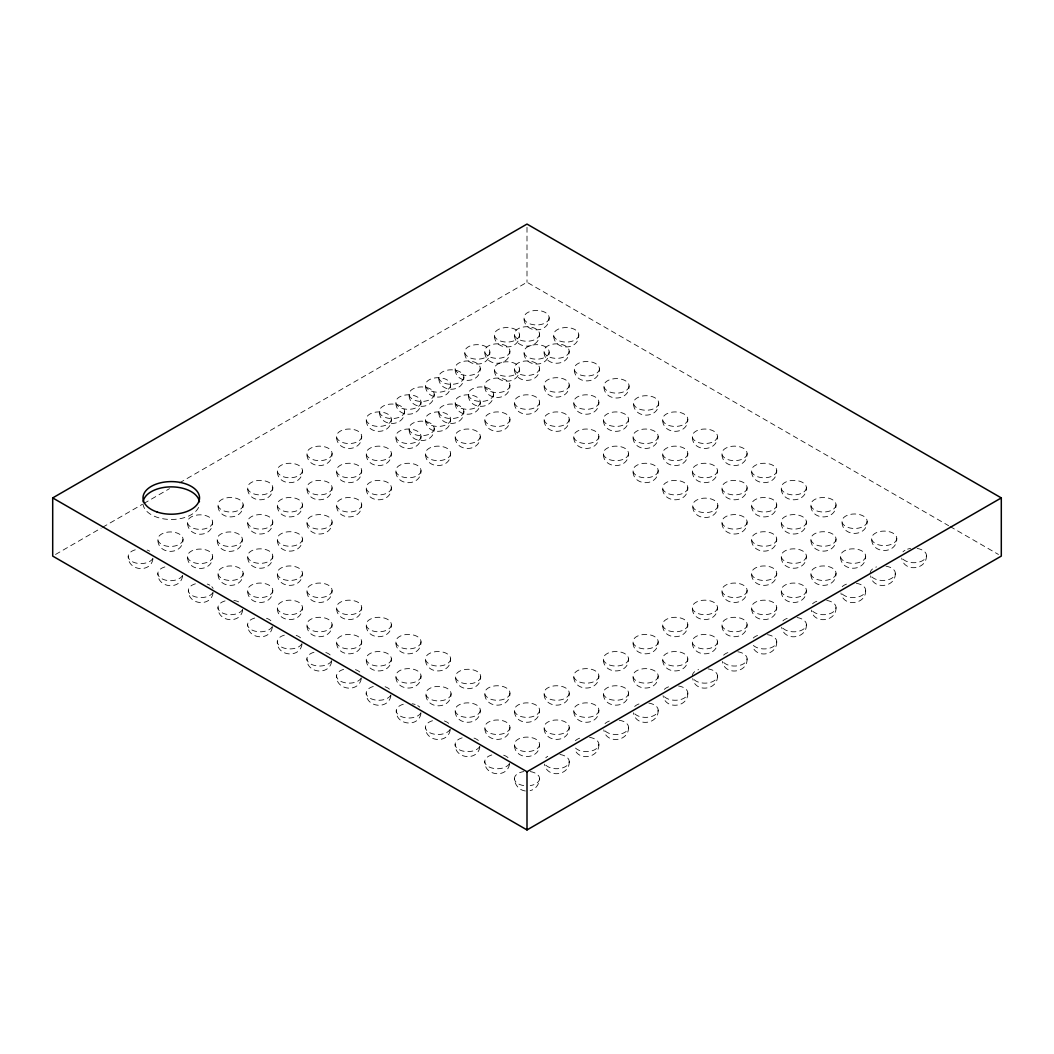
<?xml version="1.0" encoding="UTF-8"?>
<svg xmlns="http://www.w3.org/2000/svg" width="1054" height="1054" viewBox="0 0 1054 1054"><rect width="100%" height="100%" fill="white"/><g stroke="black" fill="none" stroke-linecap="round" stroke-linejoin="round"><path stroke-width="0.75" stroke-dasharray="5 3.75" d="M183.027 539.226A12.582 7.259 0 0 1 164.121 545.485A12.582 7.259 0 0 1 164.187 532.902A12.582 7.259 0 0 1 183.027 539.226C183.554 555.418 157.283 555.379 157.863 539.187M212.671 522.112A12.582 7.259 0 0 1 193.765 528.37A12.582 7.259 0 0 1 193.831 515.788A12.582 7.259 0 0 1 212.671 522.112C213.198 538.304 186.927 538.265 187.507 522.073M212.671 556.341A12.582 7.259 0 0 1 193.765 562.599A12.582 7.259 0 0 1 193.831 550.03A12.582 7.259 0 0 1 212.671 556.341C213.198 572.533 186.927 572.493 187.507 556.301M243.145 504.774A12.582 7.259 0 0 1 224.252 511.032A12.582 7.259 0 0 1 224.304 498.45A12.582 7.259 0 0 1 243.145 504.774C243.672 520.966 217.401 520.926 217.98 504.734M242.315 539.226A12.582 7.259 0 0 1 223.408 545.485A12.582 7.259 0 0 1 223.474 532.902A12.582 7.259 0 0 1 242.315 539.226C242.842 555.418 216.571 555.379 217.15 539.187M243.145 573.231A12.582 7.259 0 0 1 224.252 579.489A12.582 7.259 0 0 1 224.304 566.907A12.582 7.259 0 0 1 243.145 573.231C243.672 589.423 217.401 589.384 217.98 573.192M272.788 487.659A12.582 7.259 0 0 1 253.895 493.918A12.582 7.259 0 0 1 253.948 481.335A12.582 7.259 0 0 1 272.788 487.659C273.315 503.852 247.044 503.812 247.624 487.62M272.788 521.888A12.582 7.259 0 0 1 253.895 528.146A12.582 7.259 0 0 1 253.948 515.564A12.582 7.259 0 0 1 272.788 521.888C273.315 538.08 247.044 538.041 247.624 521.849M272.788 556.117A12.582 7.259 0 0 1 253.895 562.375A12.582 7.259 0 0 1 253.948 549.793A12.582 7.259 0 0 1 272.788 556.117C273.315 572.309 247.044 572.269 247.624 556.077M272.788 590.345A12.582 7.259 0 0 1 253.895 596.604A12.582 7.259 0 0 1 253.948 584.021A12.582 7.259 0 0 1 272.788 590.345C273.315 606.537 247.044 606.498 247.624 590.306M302.432 470.545A12.582 7.259 0 0 1 283.539 476.803A12.582 7.259 0 0 1 283.592 464.221A12.582 7.259 0 0 1 302.432 470.545C302.959 486.737 276.688 486.698 277.268 470.506M302.432 504.774A12.582 7.259 0 0 1 283.539 511.032A12.582 7.259 0 0 1 283.592 498.45A12.582 7.259 0 0 1 302.432 504.774C302.959 520.966 276.688 520.926 277.268 504.734M302.432 539.002A12.582 7.259 0 0 1 283.539 545.261A12.582 7.259 0 0 1 283.592 532.678A12.582 7.259 0 0 1 302.432 539.002C302.959 555.194 276.688 555.155 277.268 538.963M302.432 573.231A12.582 7.259 0 0 1 283.539 579.489A12.582 7.259 0 0 1 283.592 566.907A12.582 7.259 0 0 1 302.432 573.231C302.959 589.423 276.688 589.384 277.268 573.192M302.432 607.46A12.582 7.259 0 0 1 283.539 613.718A12.582 7.259 0 0 1 283.592 601.136A12.582 7.259 0 0 1 302.432 607.46C302.959 623.652 276.688 623.612 277.268 607.42M332.076 453.431A12.582 7.259 0 0 1 313.183 459.689A12.582 7.259 0 0 1 313.236 447.107A12.582 7.259 0 0 1 332.076 453.431C332.603 469.623 306.332 469.583 306.912 453.391M332.076 487.659A12.582 7.259 0 0 1 313.183 493.918A12.582 7.259 0 0 1 313.236 481.335A12.582 7.259 0 0 1 332.076 487.659C332.603 503.852 306.332 503.812 306.912 487.62M332.076 521.888A12.582 7.259 0 0 1 313.183 528.146A12.582 7.259 0 0 1 313.236 515.564A12.582 7.259 0 0 1 332.076 521.888C332.603 538.08 306.332 538.041 306.912 521.849M332.076 590.345A12.582 7.259 0 0 1 313.183 596.604A12.582 7.259 0 0 1 313.236 584.021A12.582 7.259 0 0 1 332.076 590.345C332.603 606.537 306.332 606.498 306.912 590.306M361.72 436.316A12.582 7.259 0 0 1 342.827 442.575A12.582 7.259 0 0 1 342.879 429.992A12.582 7.259 0 0 1 361.72 436.316C362.247 452.509 335.976 452.469 336.555 436.277M332.076 624.574A12.582 7.259 0 0 1 313.183 630.832A12.582 7.259 0 0 1 313.236 618.25A12.582 7.259 0 0 1 332.076 624.574C332.603 640.766 306.332 640.727 306.912 624.535M361.72 470.545A12.582 7.259 0 0 1 342.827 476.803A12.582 7.259 0 0 1 342.879 464.221A12.582 7.259 0 0 1 361.72 470.545C362.247 486.737 335.976 486.698 336.555 470.506M361.72 504.774A12.582 7.259 0 0 1 342.827 511.032A12.582 7.259 0 0 1 342.879 498.45A12.582 7.259 0 0 1 361.72 504.774C362.247 520.966 335.976 520.926 336.555 504.734M391.363 419.202A12.582 7.259 0 0 1 372.47 425.46A12.582 7.259 0 0 1 372.523 412.878A12.582 7.259 0 0 1 391.363 419.202C391.89 435.394 365.619 435.355 366.199 419.163M361.72 607.46A12.582 7.259 0 0 1 342.827 613.718A12.582 7.259 0 0 1 342.879 601.136A12.582 7.259 0 0 1 361.72 607.46C362.247 623.652 335.976 623.612 336.555 607.42M391.363 453.431A12.582 7.259 0 0 1 372.47 459.689A12.582 7.259 0 0 1 372.523 447.107A12.582 7.259 0 0 1 391.363 453.431C391.89 469.623 365.619 469.583 366.199 453.391M361.72 641.688A12.582 7.259 0 0 1 342.827 647.947A12.582 7.259 0 0 1 342.879 635.364A12.582 7.259 0 0 1 361.72 641.688C362.247 657.88 335.976 657.841 336.555 641.649M391.363 487.659A12.582 7.259 0 0 1 372.47 493.918A12.582 7.259 0 0 1 372.523 481.335A12.582 7.259 0 0 1 391.363 487.659C391.89 503.852 365.619 503.812 366.199 487.62M404.578 411.323A12.582 7.259 0 0 1 385.672 417.582A12.582 7.259 0 0 1 385.724 404.999A12.582 7.259 0 0 1 404.578 411.323C405.105 427.516 378.834 427.476 379.414 411.284M421.007 402.088A12.582 7.259 0 0 1 402.114 408.346A12.582 7.259 0 0 1 402.167 395.764A12.582 7.259 0 0 1 421.007 402.088C421.534 418.28 395.263 418.24 395.843 402.048M421.007 436.316A12.582 7.259 0 0 1 402.114 442.575A12.582 7.259 0 0 1 402.167 429.992A12.582 7.259 0 0 1 421.007 436.316C421.534 452.509 395.263 452.469 395.843 436.277M391.363 624.574A12.582 7.259 0 0 1 372.47 630.832A12.582 7.259 0 0 1 372.523 618.25A12.582 7.259 0 0 1 391.363 624.574C391.89 640.766 365.619 640.727 366.199 624.535M421.007 470.545A12.582 7.259 0 0 1 402.114 476.803A12.582 7.259 0 0 1 402.167 464.221A12.582 7.259 0 0 1 421.007 470.545C421.534 486.737 395.263 486.698 395.843 470.506M391.363 658.803A12.582 7.259 0 0 1 372.47 665.061A12.582 7.259 0 0 1 372.523 652.479A12.582 7.259 0 0 1 391.363 658.803C391.89 674.995 365.619 674.955 366.199 658.763M434.222 394.209A12.582 7.259 0 0 1 415.316 400.467A12.582 7.259 0 0 1 415.368 387.885A12.582 7.259 0 0 1 434.222 394.209C434.749 410.401 408.478 410.362 409.057 394.17M434.222 428.438A12.582 7.259 0 0 1 415.316 434.696A12.582 7.259 0 0 1 415.368 422.114A12.582 7.259 0 0 1 434.222 428.438C434.749 444.63 408.478 444.59 409.057 428.398M450.651 384.96A12.582 7.259 0 0 1 431.758 391.232A12.582 7.259 0 0 1 431.811 378.649A12.582 7.259 0 0 1 450.651 384.96C451.178 401.166 424.907 401.126 425.487 384.934M450.651 419.202A12.582 7.259 0 0 1 431.758 425.46A12.582 7.259 0 0 1 431.811 412.878A12.582 7.259 0 0 1 450.651 419.202C451.178 435.394 424.907 435.355 425.487 419.163M450.651 453.431A12.582 7.259 0 0 1 431.758 459.689A12.582 7.259 0 0 1 431.811 447.107A12.582 7.259 0 0 1 450.651 453.431C451.178 469.623 424.907 469.583 425.487 453.391M421.007 641.688A12.582 7.259 0 0 1 402.114 647.947A12.582 7.259 0 0 1 402.167 635.364A12.582 7.259 0 0 1 421.007 641.688C421.534 657.88 395.263 657.841 395.843 641.649M463.865 377.095A12.582 7.259 0 0 1 444.959 383.353A12.582 7.259 0 0 1 445.012 370.771A12.582 7.259 0 0 1 463.865 377.095C464.392 393.287 438.121 393.247 438.701 377.055M421.007 675.917A12.582 7.259 0 0 1 402.114 682.175A12.582 7.259 0 0 1 402.167 669.593A12.582 7.259 0 0 1 421.007 675.917C421.534 692.109 395.263 692.07 395.843 675.877M463.865 411.323A12.582 7.259 0 0 1 444.959 417.582A12.582 7.259 0 0 1 445.012 404.999A12.582 7.259 0 0 1 463.865 411.323C464.392 427.516 438.121 427.476 438.701 411.284M480.242 368.228A12.582 7.259 0 0 1 461.336 374.486A12.582 7.259 0 0 1 461.388 361.904A12.582 7.259 0 0 1 480.242 368.228C480.769 384.42 454.498 384.381 455.078 368.189M480.295 402.088A12.582 7.259 0 0 1 461.402 408.346A12.582 7.259 0 0 1 461.454 395.764A12.582 7.259 0 0 1 480.295 402.088C480.822 418.28 454.551 418.24 455.13 402.048M489.86 351.931A12.582 7.259 0 0 1 470.967 358.202A12.582 7.259 0 0 1 471.019 345.62A12.582 7.259 0 0 1 489.86 351.931C490.4 368.136 464.129 368.096 464.709 351.904M480.295 436.316A12.582 7.259 0 0 1 461.402 442.575A12.582 7.259 0 0 1 461.454 429.992A12.582 7.259 0 0 1 480.295 436.316C480.822 452.509 454.551 452.469 455.13 436.277M450.651 658.803A12.582 7.259 0 0 1 431.758 665.061A12.582 7.259 0 0 1 431.811 652.479A12.582 7.259 0 0 1 450.651 658.803C451.178 674.995 424.907 674.955 425.487 658.763M493.509 394.209A12.582 7.259 0 0 1 474.603 400.467A12.582 7.259 0 0 1 474.656 387.885A12.582 7.259 0 0 1 493.509 394.209C494.036 410.401 467.765 410.362 468.345 394.17M451.059 693.664A12.582 7.259 0 0 1 432.153 699.935A12.582 7.259 0 0 1 432.206 687.353A12.582 7.259 0 0 1 451.059 693.664C451.586 709.869 425.315 709.829 425.895 693.637M509.886 351.114A12.582 7.259 0 0 1 490.98 357.372A12.582 7.259 0 0 1 491.032 344.79A12.582 7.259 0 0 1 509.886 351.114C510.413 367.306 484.142 367.266 484.721 351.074M509.886 385.342A12.582 7.259 0 0 1 490.98 391.601A12.582 7.259 0 0 1 491.032 379.018A12.582 7.259 0 0 1 509.886 385.342C510.413 401.534 484.142 401.495 484.721 385.303M519.503 334.816A12.582 7.259 0 0 1 500.61 341.088A12.582 7.259 0 0 1 500.663 328.505A12.582 7.259 0 0 1 519.503 334.816C520.044 351.022 493.773 350.982 494.352 334.79M509.938 419.202A12.582 7.259 0 0 1 491.045 425.46A12.582 7.259 0 0 1 491.098 412.878A12.582 7.259 0 0 1 509.938 419.202C510.465 435.394 484.194 435.355 484.774 419.163M519.503 369.045A12.582 7.259 0 0 1 500.61 375.316A12.582 7.259 0 0 1 500.663 362.734A12.582 7.259 0 0 1 519.503 369.045C520.044 385.25 493.773 385.211 494.352 369.019M480.703 676.549A12.582 7.259 0 0 1 461.797 682.821A12.582 7.259 0 0 1 461.85 670.239A12.582 7.259 0 0 1 480.703 676.549C481.23 692.755 454.959 692.715 455.539 676.523M539.529 333.999A12.582 7.259 0 0 1 520.623 340.258A12.582 7.259 0 0 1 520.676 327.675A12.582 7.259 0 0 1 539.529 333.999C540.056 350.191 513.785 350.152 514.365 333.96M480.295 710.146A12.582 7.259 0 0 1 461.402 716.404A12.582 7.259 0 0 1 461.454 703.822A12.582 7.259 0 0 1 480.295 710.146C480.822 726.338 454.551 726.298 455.13 710.106M539.529 368.228A12.582 7.259 0 0 1 520.623 374.486A12.582 7.259 0 0 1 520.676 361.904A12.582 7.259 0 0 1 539.529 368.228C540.056 384.42 513.785 384.381 514.365 368.189M549.147 317.702A12.582 7.259 0 0 1 530.254 323.973A12.582 7.259 0 0 1 530.307 311.391A12.582 7.259 0 0 1 549.147 317.702C549.687 333.907 523.416 333.868 523.996 317.662M539.582 402.088A12.582 7.259 0 0 1 520.689 408.346A12.582 7.259 0 0 1 520.742 395.764A12.582 7.259 0 0 1 539.582 402.088C540.109 418.28 513.838 418.24 514.418 402.048M549.147 351.931A12.582 7.259 0 0 1 530.254 358.202A12.582 7.259 0 0 1 530.307 345.62A12.582 7.259 0 0 1 549.147 351.931C549.687 368.136 523.416 368.096 523.996 351.904M509.938 693.031A12.582 7.259 0 0 1 491.045 699.289A12.582 7.259 0 0 1 491.098 686.707A12.582 7.259 0 0 1 509.938 693.031C510.465 709.223 484.194 709.184 484.774 692.992M569.173 351.114A12.582 7.259 0 0 1 550.267 357.372A12.582 7.259 0 0 1 550.32 344.79A12.582 7.259 0 0 1 569.173 351.114C569.7 367.306 543.429 367.266 544.009 351.074M509.938 727.26A12.582 7.259 0 0 1 491.045 733.518A12.582 7.259 0 0 1 491.098 720.949A12.582 7.259 0 0 1 509.938 727.26C510.465 743.452 484.194 743.413 484.774 727.22M569.226 384.96A12.582 7.259 0 0 1 550.333 391.232A12.582 7.259 0 0 1 550.386 378.649A12.582 7.259 0 0 1 569.226 384.96C569.753 401.166 543.482 401.126 544.062 384.934M578.791 334.816A12.582 7.259 0 0 1 559.898 341.088A12.582 7.259 0 0 1 559.951 328.505A12.582 7.259 0 0 1 578.791 334.816C579.331 351.022 553.06 350.982 553.64 334.79M569.226 419.202A12.582 7.259 0 0 1 550.333 425.46A12.582 7.259 0 0 1 550.386 412.878A12.582 7.259 0 0 1 569.226 419.202C569.753 435.394 543.482 435.355 544.062 419.163M539.582 710.146A12.582 7.259 0 0 1 520.689 716.404A12.582 7.259 0 0 1 520.742 703.822A12.582 7.259 0 0 1 539.582 710.146C540.109 726.338 513.838 726.298 514.418 710.106M599.423 368.768A12.582 7.259 0 0 1 580.517 375.026A12.582 7.259 0 0 1 580.57 362.444A12.582 7.259 0 0 1 599.423 368.768C599.95 384.96 573.679 384.921 574.259 368.729M539.582 744.374A12.582 7.259 0 0 1 520.689 750.632A12.582 7.259 0 0 1 520.742 738.063A12.582 7.259 0 0 1 539.582 744.374C540.109 760.566 513.838 760.527 514.418 744.335M598.87 402.088A12.582 7.259 0 0 1 579.977 408.346A12.582 7.259 0 0 1 580.029 395.764A12.582 7.259 0 0 1 598.87 402.088C599.397 418.28 573.126 418.24 573.705 402.048M530.281 771.581A12.582 7.259 0 0 1 539.582 778.603C539.424 784.084 535.643 789.499 530.136 790.632M598.87 436.316A12.582 7.259 0 0 1 579.977 442.575A12.582 7.259 0 0 1 580.029 429.992A12.582 7.259 0 0 1 598.87 436.316C599.397 452.509 573.126 452.469 573.705 436.277M569.226 693.031A12.582 7.259 0 0 1 550.333 699.289A12.582 7.259 0 0 1 550.386 686.707A12.582 7.259 0 0 1 569.226 693.031C569.753 709.223 543.482 709.184 544.062 692.992M569.226 727.26A12.582 7.259 0 0 1 550.333 733.518A12.582 7.259 0 0 1 550.386 720.949A12.582 7.259 0 0 1 569.226 727.26C569.753 743.452 543.482 743.413 544.062 727.22M629.067 385.883A12.582 7.259 0 0 1 610.161 392.141A12.582 7.259 0 0 1 610.213 379.559A12.582 7.259 0 0 1 629.067 385.883C629.594 402.075 603.323 402.035 603.902 385.843M569.226 761.489C569.898 776.007 546.67 778.471 544.496 764.11M628.513 419.202A12.582 7.259 0 0 1 609.62 425.46A12.582 7.259 0 0 1 609.673 412.878A12.582 7.259 0 0 1 628.513 419.202C629.04 435.394 602.769 435.355 603.349 419.163M628.513 453.431A12.582 7.259 0 0 1 609.62 459.689A12.582 7.259 0 0 1 609.673 447.107A12.582 7.259 0 0 1 628.513 453.431C629.04 469.623 602.769 469.583 603.349 453.391M598.87 675.917A12.582 7.259 0 0 1 579.977 682.175A12.582 7.259 0 0 1 580.029 669.593A12.582 7.259 0 0 1 598.87 675.917C599.397 692.109 573.126 692.07 573.705 675.877M598.87 710.146A12.582 7.259 0 0 1 579.977 716.404A12.582 7.259 0 0 1 580.029 703.822A12.582 7.259 0 0 1 598.87 710.146C599.397 726.338 573.126 726.298 573.705 710.106M598.87 744.374C599.423 757.839 578.738 761.568 574.535 748.814M658.71 402.997A12.582 7.259 0 0 1 639.804 409.255A12.582 7.259 0 0 1 639.857 396.673A12.582 7.259 0 0 1 658.71 402.997C659.237 419.189 632.967 419.149 633.546 402.957M658.157 436.316A12.582 7.259 0 0 1 639.264 442.575A12.582 7.259 0 0 1 639.317 429.992A12.582 7.259 0 0 1 658.157 436.316C658.684 452.509 632.413 452.469 632.993 436.277M658.157 470.545A12.582 7.259 0 0 1 639.264 476.803A12.582 7.259 0 0 1 639.317 464.221A12.582 7.259 0 0 1 658.157 470.545C658.684 486.737 632.413 486.698 632.993 470.506M628.513 658.803A12.582 7.259 0 0 1 609.62 665.061A12.582 7.259 0 0 1 609.673 652.479A12.582 7.259 0 0 1 628.513 658.803C629.04 674.995 602.769 674.955 603.349 658.763M628.513 693.031A12.582 7.259 0 0 1 609.62 699.289A12.582 7.259 0 0 1 609.673 686.707A12.582 7.259 0 0 1 628.513 693.031C629.04 709.223 602.769 709.184 603.349 692.992M628.513 727.26C629.185 741.779 605.958 744.243 603.784 729.882M687.801 419.202A12.582 7.259 0 0 1 668.908 425.46A12.582 7.259 0 0 1 668.961 412.878A12.582 7.259 0 0 1 687.801 419.202C688.328 435.394 662.057 435.355 662.637 419.163M687.801 453.431A12.582 7.259 0 0 1 668.908 459.689A12.582 7.259 0 0 1 668.961 447.107A12.582 7.259 0 0 1 687.801 453.431C688.328 469.623 662.057 469.583 662.637 453.391M658.157 641.688A12.582 7.259 0 0 1 639.264 647.947A12.582 7.259 0 0 1 639.317 635.364A12.582 7.259 0 0 1 658.157 641.688C658.684 657.88 632.413 657.841 632.993 641.649M687.801 487.659A12.582 7.259 0 0 1 668.908 493.918A12.582 7.259 0 0 1 668.961 481.335A12.582 7.259 0 0 1 687.801 487.659C688.328 503.852 662.057 503.812 662.637 487.62M658.157 675.917A12.582 7.259 0 0 1 639.264 682.175A12.582 7.259 0 0 1 639.317 669.593A12.582 7.259 0 0 1 658.157 675.917C658.684 692.109 632.413 692.07 632.993 675.877M658.157 710.146C658.829 724.665 635.602 727.128 633.428 712.767M717.445 436.316A12.582 7.259 0 0 1 698.552 442.575A12.582 7.259 0 0 1 698.604 429.992A12.582 7.259 0 0 1 717.445 436.316C717.972 452.509 691.701 452.469 692.28 436.277M687.801 624.574A12.582 7.259 0 0 1 668.908 630.832A12.582 7.259 0 0 1 668.961 618.25A12.582 7.259 0 0 1 687.801 624.574C688.328 640.766 662.057 640.727 662.637 624.535M717.445 470.545A12.582 7.259 0 0 1 698.552 476.803A12.582 7.259 0 0 1 698.604 464.221A12.582 7.259 0 0 1 717.445 470.545C717.972 486.737 691.701 486.698 692.28 470.506M687.801 658.803A12.582 7.259 0 0 1 668.908 665.061A12.582 7.259 0 0 1 668.961 652.479A12.582 7.259 0 0 1 687.801 658.803C688.328 674.995 662.057 674.955 662.637 658.763M717.853 505.406A12.582 7.259 0 0 1 698.947 511.664A12.582 7.259 0 0 1 699 499.095A12.582 7.259 0 0 1 717.853 505.406C718.38 521.598 692.109 521.559 692.689 505.367M687.801 693.031C688.473 707.55 665.245 710.014 663.071 695.653M717.445 607.46A12.582 7.259 0 0 1 698.552 613.718A12.582 7.259 0 0 1 698.604 601.136A12.582 7.259 0 0 1 717.445 607.46C717.972 623.652 691.701 623.612 692.28 607.42M747.088 453.431A12.582 7.259 0 0 1 728.195 459.689A12.582 7.259 0 0 1 728.248 447.107A12.582 7.259 0 0 1 747.088 453.431C747.615 469.623 721.344 469.583 721.924 453.391M717.445 641.688A12.582 7.259 0 0 1 698.552 647.947A12.582 7.259 0 0 1 698.604 635.364A12.582 7.259 0 0 1 717.445 641.688C717.972 657.88 691.701 657.841 692.28 641.649M747.088 487.659A12.582 7.259 0 0 1 728.195 493.918A12.582 7.259 0 0 1 728.248 481.335A12.582 7.259 0 0 1 747.088 487.659C747.615 503.852 721.344 503.812 721.924 487.62M717.445 675.917C718.117 690.423 694.889 692.9 692.715 678.539M747.088 521.888A12.582 7.259 0 0 1 728.195 528.146A12.582 7.259 0 0 1 728.248 515.564A12.582 7.259 0 0 1 747.088 521.888C747.615 538.08 721.344 538.041 721.924 521.849M747.088 590.345A12.582 7.259 0 0 1 728.195 596.604A12.582 7.259 0 0 1 728.248 584.021A12.582 7.259 0 0 1 747.088 590.345C747.615 606.537 721.344 606.498 721.924 590.306M747.088 624.574A12.582 7.259 0 0 1 728.195 630.832A12.582 7.259 0 0 1 728.248 618.25A12.582 7.259 0 0 1 747.088 624.574C747.615 640.766 721.344 640.727 721.924 624.535M776.732 470.545A12.582 7.259 0 0 1 757.839 476.803A12.582 7.259 0 0 1 757.892 464.221A12.582 7.259 0 0 1 776.732 470.545C777.259 486.737 750.988 486.698 751.568 470.506M747.088 658.803C747.76 673.308 724.533 675.785 722.359 661.425M776.732 504.774A12.582 7.259 0 0 1 757.839 511.032A12.582 7.259 0 0 1 757.892 498.45A12.582 7.259 0 0 1 776.732 504.774C777.259 520.966 750.988 520.926 751.568 504.734M776.732 539.002A12.582 7.259 0 0 1 757.839 545.261A12.582 7.259 0 0 1 757.892 532.678A12.582 7.259 0 0 1 776.732 539.002C777.259 555.194 750.988 555.155 751.568 538.963M776.732 573.231A12.582 7.259 0 0 1 757.839 579.489A12.582 7.259 0 0 1 757.892 566.907A12.582 7.259 0 0 1 776.732 573.231C777.259 589.423 750.988 589.384 751.568 573.192M776.732 607.46A12.582 7.259 0 0 1 757.839 613.718A12.582 7.259 0 0 1 757.892 601.136A12.582 7.259 0 0 1 776.732 607.46C777.259 623.652 750.988 623.612 751.568 607.42M776.732 641.688C777.285 655.153 756.601 658.869 752.398 646.128M806.376 487.659A12.582 7.259 0 0 1 787.483 493.918A12.582 7.259 0 0 1 787.536 481.335A12.582 7.259 0 0 1 806.376 487.659C806.903 503.852 780.632 503.812 781.212 487.62M806.376 521.888A12.582 7.259 0 0 1 787.483 528.146A12.582 7.259 0 0 1 787.536 515.564A12.582 7.259 0 0 1 806.376 521.888C806.903 538.08 780.632 538.041 781.212 521.849M806.376 556.117A12.582 7.259 0 0 1 787.483 562.375A12.582 7.259 0 0 1 787.536 549.793A12.582 7.259 0 0 1 806.376 556.117C806.903 572.309 780.632 572.269 781.212 556.077M806.376 590.345A12.582 7.259 0 0 1 787.483 596.604A12.582 7.259 0 0 1 787.536 584.021A12.582 7.259 0 0 1 806.376 590.345C806.903 606.537 780.632 606.498 781.212 590.306M806.376 624.574C807.048 639.08 783.82 641.557 781.646 627.196M836.02 504.774A12.582 7.259 0 0 1 817.127 511.032A12.582 7.259 0 0 1 817.179 498.45A12.582 7.259 0 0 1 836.02 504.774C836.547 520.966 810.276 520.926 810.855 504.734M836.02 539.002A12.582 7.259 0 0 1 817.127 545.261A12.582 7.259 0 0 1 817.179 532.678A12.582 7.259 0 0 1 836.02 539.002C836.547 555.194 810.276 555.155 810.855 538.963M836.02 573.231A12.582 7.259 0 0 1 817.127 579.489A12.582 7.259 0 0 1 817.179 566.907A12.582 7.259 0 0 1 836.02 573.231C836.547 589.423 810.276 589.384 810.855 573.192M836.02 607.46C836.692 621.965 813.464 624.442 811.29 610.082M867.139 521.256A12.582 7.259 0 0 1 848.246 527.514A12.582 7.259 0 0 1 848.299 514.932A12.582 7.259 0 0 1 867.139 521.256C867.679 537.448 841.408 537.408 841.988 521.216M865.663 556.117A12.582 7.259 0 0 1 846.77 562.375A12.582 7.259 0 0 1 846.823 549.793A12.582 7.259 0 0 1 865.663 556.117C866.19 572.309 839.919 572.269 840.499 556.077M865.663 590.345C866.335 604.851 843.108 607.328 840.934 592.967M896.783 538.37A12.582 7.259 0 0 1 877.89 544.628A12.582 7.259 0 0 1 877.942 532.046A12.582 7.259 0 0 1 896.783 538.37C897.323 554.562 871.052 554.523 871.632 538.331M895.307 573.231C895.979 587.737 872.752 590.214 870.578 575.853M926.426 555.484C927.098 569.99 903.871 572.467 901.697 558.106M152.949 559.002C150.722 573.363 127.521 570.82 128.219 556.301M182.592 576.116C180.366 590.477 157.165 587.934 157.863 573.416M213.066 592.994C210.84 607.354 187.638 604.812 188.337 590.306M242.71 610.108C240.483 624.469 217.282 621.926 217.98 607.42M272.354 627.235C270.127 641.583 246.926 639.04 247.624 624.535M301.997 644.35C299.771 658.697 276.57 656.168 277.268 641.649M331.641 661.464C329.415 675.825 306.213 673.282 306.912 658.763M361.285 678.578C359.058 692.939 335.857 690.396 336.555 675.877M390.929 695.693C388.702 710.053 365.501 707.511 366.199 692.992M420.981 713.439C418.754 727.8 395.54 725.257 396.251 710.752M450.216 729.921C447.99 744.282 424.788 741.739 425.487 727.22M479.86 747.036C477.633 761.396 454.432 758.854 455.13 744.335M509.504 764.15C507.277 778.511 484.076 775.968 484.774 761.449M55.546 554.457L101.131 528.133M102.554 527.316L142.435 504.286M143.858 503.469L169.496 488.661M179.47 482.903L527 282.261L948.6 525.669M525.353 790.987C519.214 790.289 514.51 784.677 514.418 778.563A12.582 7.259 0 0 1 523.772 771.568M950.023 526.486L998.454 554.457M527 227.308L527 282.261M198.574 507.396A28.26 16.311 0 0 1 168.811 519.424A28.26 16.311 0 0 1 143.12 504.589M152.949 558.225A12.582 7.259 0 0 1 131.882 561.453A12.582 7.259 0 0 1 137.573 549.305M147.112 550.043A12.582 7.259 0 0 1 149.721 551.202M182.592 575.339A12.582 7.259 0 0 1 161.525 578.567A12.582 7.259 0 0 1 167.217 566.42M917.138 548.449A12.582 7.259 0 0 1 922.724 560.609A12.582 7.259 0 0 1 901.697 557.329M902.975 551.822A12.582 7.259 0 0 1 904.978 550.32M907.586 549.16A12.582 7.259 0 0 1 910.63 548.449M648.856 703.11A12.582 7.259 0 0 1 654.455 715.271A12.582 7.259 0 0 1 633.414 711.99M634.692 706.483A12.582 7.259 0 0 1 642.347 703.11M331.641 660.687A12.582 7.259 0 0 1 310.574 663.901A12.582 7.259 0 0 1 316.266 651.767M325.805 652.505A12.582 7.259 0 0 1 331.654 656.919M213.066 592.216A12.582 7.259 0 0 1 191.999 595.444A12.582 7.259 0 0 1 197.691 583.31M207.23 584.048A12.582 7.259 0 0 1 209.838 585.207M211.828 586.709A12.582 7.259 0 0 1 213.079 588.461M272.354 626.445A12.582 7.259 0 0 1 251.287 629.673A12.582 7.259 0 0 1 256.978 617.539M266.517 618.276A12.582 7.259 0 0 1 272.367 622.69M856.362 583.31A12.582 7.259 0 0 1 861.961 595.47A12.582 7.259 0 0 1 840.921 592.19M842.199 586.683A12.582 7.259 0 0 1 846.823 584.021M589.568 737.339A12.582 7.259 0 0 1 595.167 749.499A12.582 7.259 0 0 1 574.127 746.219M575.405 740.712A12.582 7.259 0 0 1 580.029 738.063M619.212 720.225A12.582 7.259 0 0 1 624.811 732.385A12.582 7.259 0 0 1 603.771 729.104M605.049 723.597A12.582 7.259 0 0 1 609.673 720.949M826.718 600.424A12.582 7.259 0 0 1 832.317 612.585A12.582 7.259 0 0 1 811.277 609.304M812.555 603.797A12.582 7.259 0 0 1 820.21 600.424M242.71 609.331A12.582 7.259 0 0 1 221.643 612.558A12.582 7.259 0 0 1 227.335 600.424M233.843 600.424A12.582 7.259 0 0 1 241.471 603.823M767.431 634.653A12.582 7.259 0 0 1 773.03 646.813A12.582 7.259 0 0 1 751.989 643.533M753.267 638.026A12.582 7.259 0 0 1 757.892 635.364M737.787 651.767A12.582 7.259 0 0 1 743.386 663.928A12.582 7.259 0 0 1 722.346 660.647M723.624 655.14A12.582 7.259 0 0 1 728.248 652.479M361.285 677.801A12.582 7.259 0 0 1 340.218 681.016A12.582 7.259 0 0 1 345.91 668.882M355.448 669.619A12.582 7.259 0 0 1 361.298 674.033M450.216 729.144A12.582 7.259 0 0 1 429.149 732.372A12.582 7.259 0 0 1 434.841 720.225M444.38 720.962A12.582 7.259 0 0 1 450.229 725.376M301.997 643.572A12.582 7.259 0 0 1 280.931 646.787A12.582 7.259 0 0 1 286.622 634.653M296.161 635.391A12.582 7.259 0 0 1 302.011 639.804M797.074 617.539A12.582 7.259 0 0 1 802.674 629.699A12.582 7.259 0 0 1 781.633 626.419M782.911 620.911A12.582 7.259 0 0 1 787.536 618.25M420.968 712.662A12.582 7.259 0 0 1 399.914 715.89A12.582 7.259 0 0 1 405.606 703.743M412.114 703.756A12.582 7.259 0 0 1 415.144 704.48M417.74 705.64A12.582 7.259 0 0 1 419.742 707.142M390.929 694.915A12.582 7.259 0 0 1 369.862 698.13A12.582 7.259 0 0 1 375.553 685.996M385.092 686.734A12.582 7.259 0 0 1 390.942 691.147M886.006 566.196A12.582 7.259 0 0 1 891.605 578.356A12.582 7.259 0 0 1 870.564 575.076M870.143 573.192A12.582 7.259 0 0 1 876.467 566.907M678.499 685.996A12.582 7.259 0 0 1 684.099 698.156A12.582 7.259 0 0 1 663.058 694.876M664.336 689.369A12.582 7.259 0 0 1 668.961 686.707M479.86 746.258A12.582 7.259 0 0 1 458.793 749.486A12.582 7.259 0 0 1 464.485 737.339M474.023 738.077A12.582 7.259 0 0 1 479.873 742.49M559.924 754.466A12.582 7.259 0 0 1 565.524 766.614A12.582 7.259 0 0 1 544.483 763.333M545.761 757.826A12.582 7.259 0 0 1 547.764 756.324M509.504 763.373A12.582 7.259 0 0 1 488.437 766.601A12.582 7.259 0 0 1 494.128 754.453M503.667 755.191A12.582 7.259 0 0 1 509.517 759.605M708.143 668.882A12.582 7.259 0 0 1 713.742 681.042A12.582 7.259 0 0 1 692.702 677.762M692.28 675.877A12.582 7.259 0 0 1 698.604 669.593M539.582 778.603A12.582 7.259 0 0 1 530.228 785.612M523.719 785.599A12.582 7.259 0 0 1 514.418 778.563"/><path stroke-width="1.5" d="M52.7 497.91L527 224.067L1001.3 497.91L1001.3 556.09L527 829.933L52.7 556.09L52.7 497.91L527 771.739L1001.3 497.91M527 771.739L527 829.933M143.12 501.757A28.26 16.311 0 0 1 171.275 486.869A28.26 16.311 0 0 1 199.43 501.757M157.151 512.033A28.26 16.311 0 0 0 199.535 497.91A28.26 16.311 0 0 0 157.151 483.773A28.26 16.311 0 0 0 157.151 512.033"/></g></svg>
